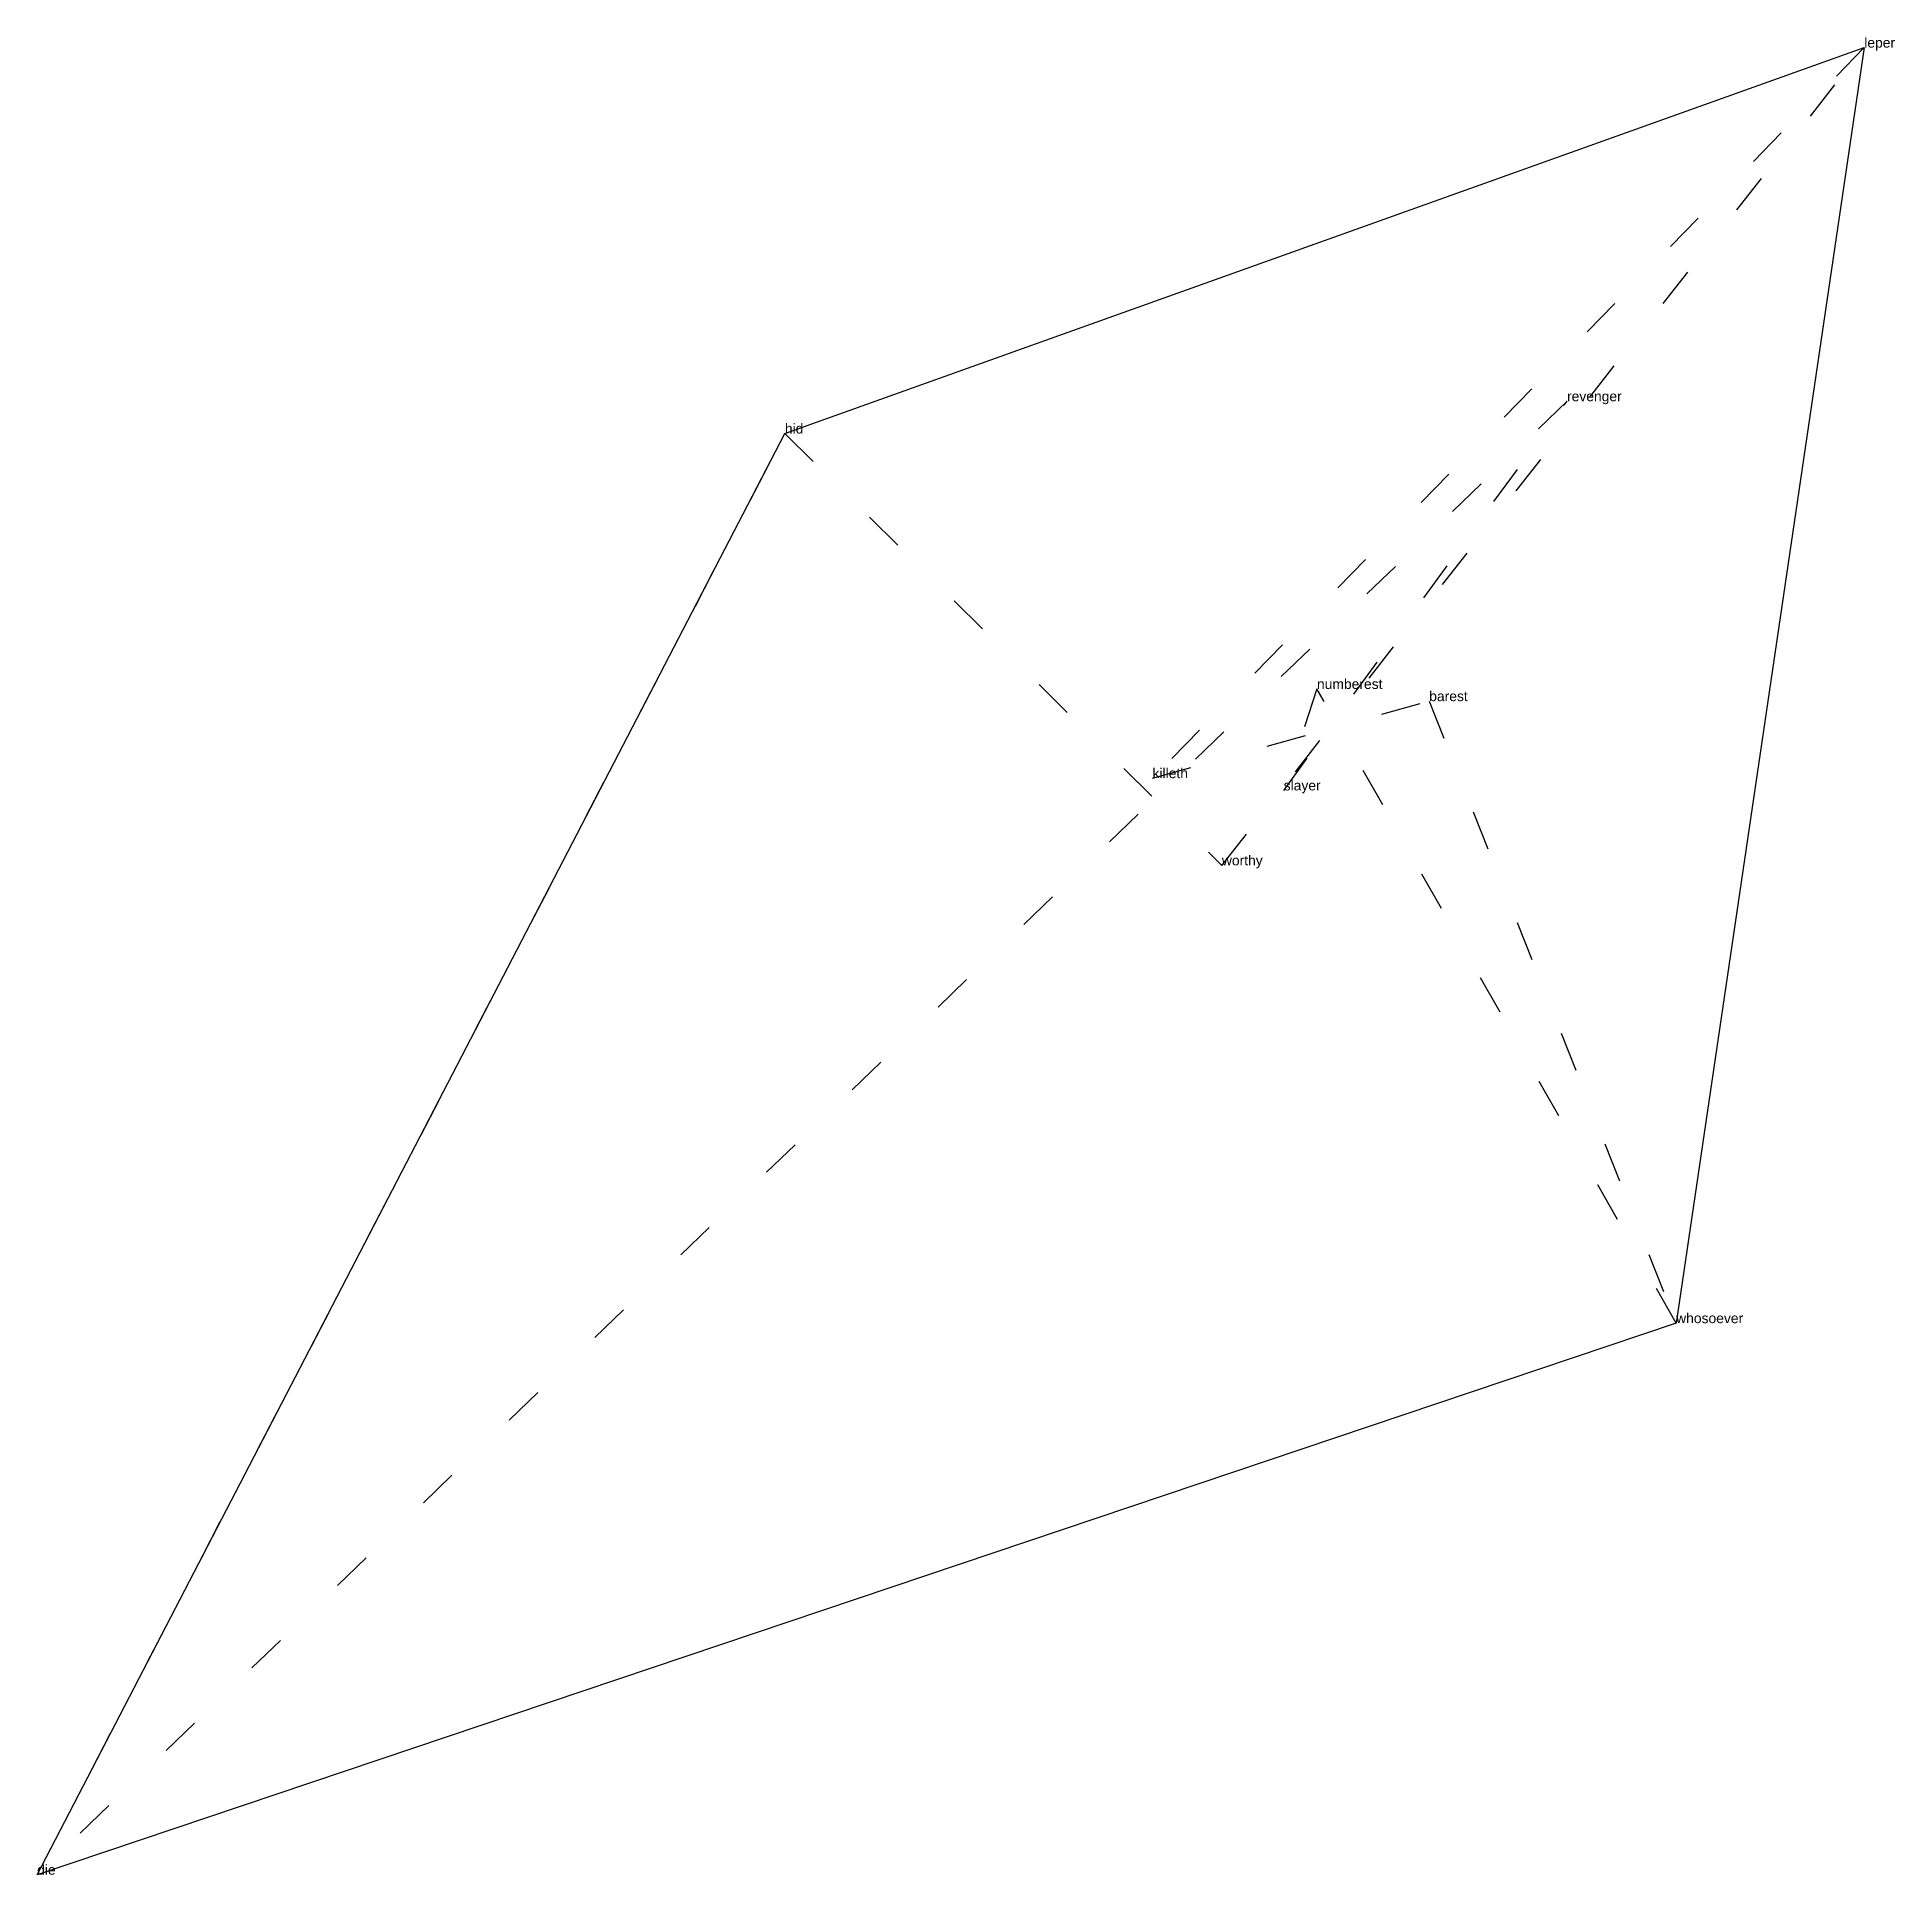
# Model space of a CAD drawing. Extents: x -1.8 to 2.89, y -1.3 to 3.33.
import ezdxf

# ---------------------------------------------------------------- set-up
doc = ezdxf.new("R2010")
doc.units = 0
doc.linetypes.add('DOT', pattern=[0.2, 0, -0.2])
doc.layers.add('TEXT', color=1, linetype='CONTINUOUS')
doc.styles.get("Standard").update_dxf_attribs({"font": 'arial.ttf'})

msp = doc.modelspace()

# ---------------------------------------------------------------- linework, layer by layer
at = {"layer": 'INTERNAL', "linetype": 'DOT'}
msp.add_polyline3d([(-1.7951, -1.3024, 0), (0.0888, 2.3276, 0), (1.1898, 1.2399, 0), (2.8083, 3.2995, 0), (1.0151, 1.4596, 0), (1.7122, 1.6535, 0), (2.3343, 0.0868, 0), (1.4294, 1.6842, 0), (1.3455, 1.4287, 0), (2.0594, 2.4089, 0), (-1.7951, -1.3024, 0)], close=True, dxfattribs=at)
at = {"layer": 'OUTLINE', "linetype": 'CONTINUOUS'}
msp.add_polyline3d([(-1.7951, -1.3024, 0), (0.0888, 2.3276, 0), (2.8083, 3.2995, 0), (2.3343, 0.0868, 0), (-1.7951, -1.3024, 0)], close=True, dxfattribs=at)

# ---------------------------------------------------------------- texts
at = {"layer": 'TEXT'}
for s, p in [('leper', (2.8083, 3.2995)), ('revenger', (2.0594, 2.4089)), ('hid', (0.0888, 2.3276)), ('numberest', (1.4294, 1.6842)), ('barest', (1.7122, 1.6535)), ('killeth', (1.0151, 1.4596)), ('slayer', (1.3455, 1.4287)), ('worthy', (1.1898, 1.2399)), ('whosoever', (2.3343, 0.0868)), ('die', (-1.7951, -1.3024))]:
    msp.add_text(s, height=0.025, dxfattribs=at).set_placement(p)

doc.saveas('drawing.dxf')
